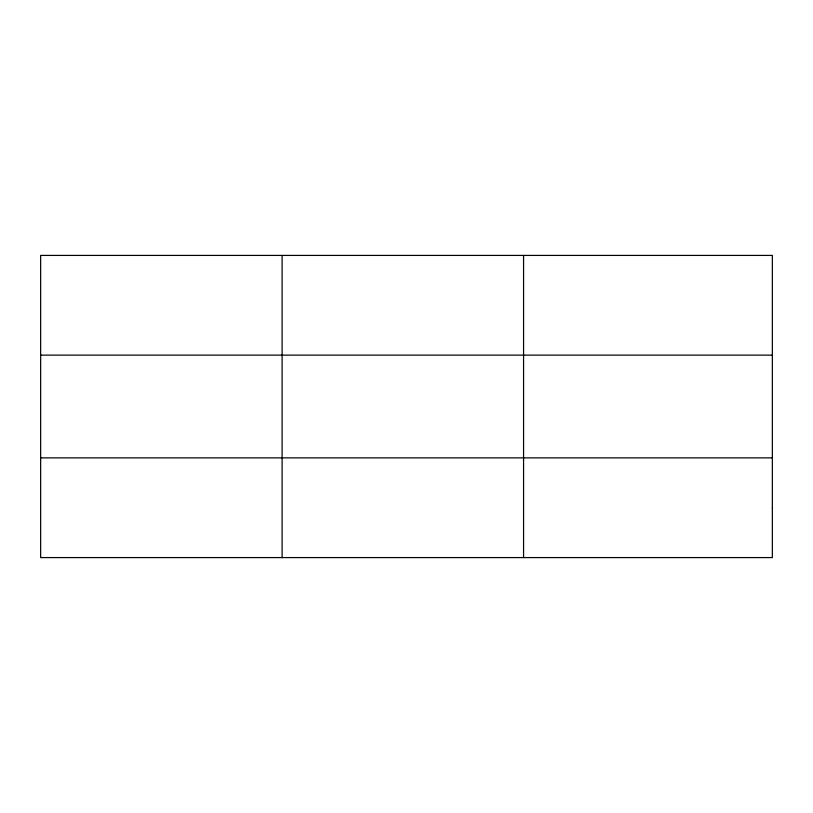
<?xml version="1.0" encoding="UTF-8"?>
<svg xmlns="http://www.w3.org/2000/svg" width="813" height="813" viewBox="0 0 813 813"><rect width="100%" height="100%" fill="white"/><g stroke="black" fill="none" stroke-linecap="round" stroke-linejoin="round"><path stroke-width="1.22" d="M282.111 557.586L282.111 255.414M523.572 557.586L523.572 255.414M40.65 355.129L772.35 355.129M40.65 457.871L772.35 457.871M772.35 507.729L772.35 557.586L40.65 557.586L40.65 255.414L772.35 255.414L772.35 507.729"/></g></svg>
